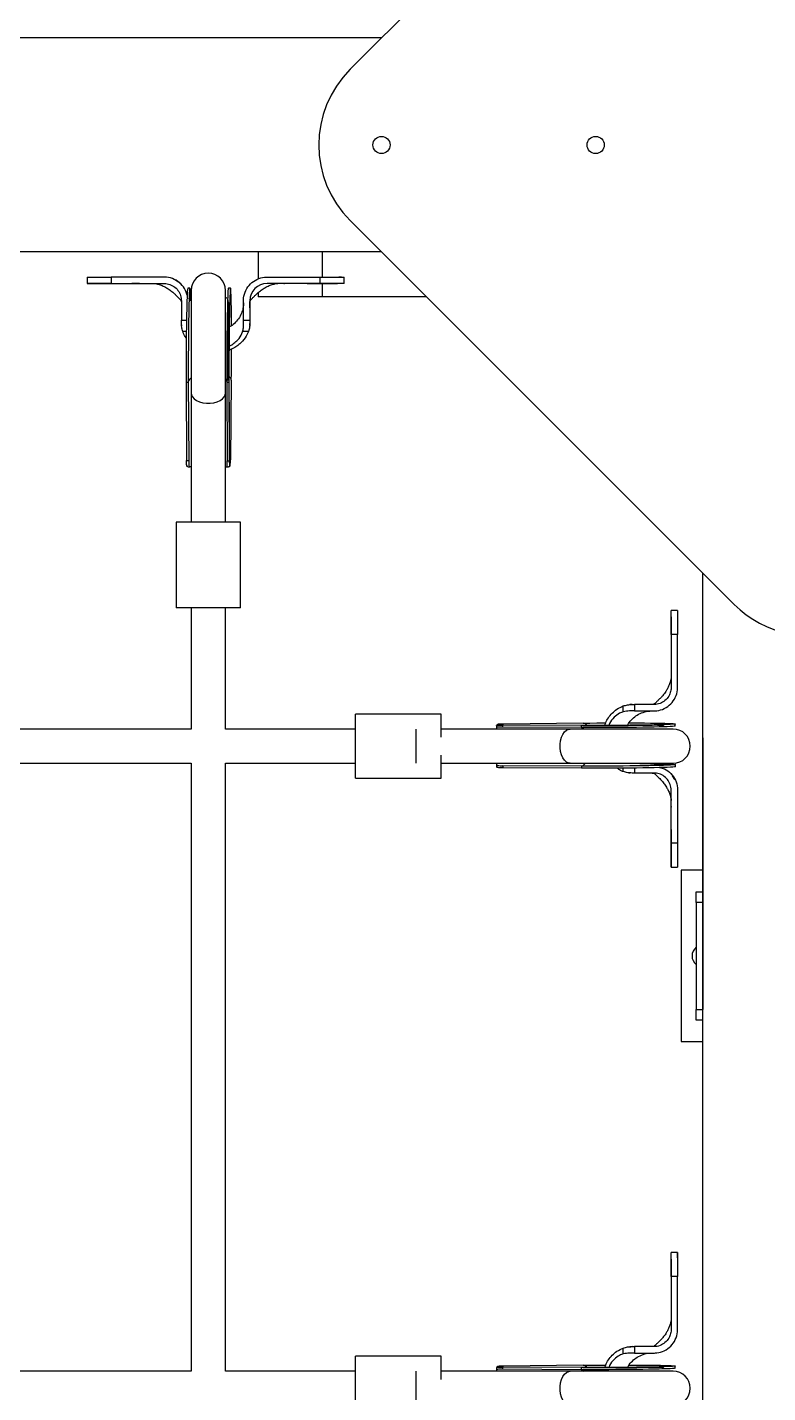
# Model space of a CAD drawing. Header units: millimetres. Extents: x -5107 to 5368, y -4871 to 3692.
# Drawn here: x -298 to 48, y 109 to 747 of the extents above; entities that cross this region are included whole.
import ezdxf

# ---------------------------------------------------------------- set-up
doc = ezdxf.new("R2010")
doc.units = ezdxf.units.MM
doc.layers.add('DIKOM_ОБЪЕКТ', color=7, linetype='Continuous')

msp = doc.modelspace()

# ---------------------------------------------------------------- linework, layer by layer
at = {"layer": 'DIKOM_ОБЪЕКТ'}
for p, q in [((-146.86, 727.06), (32.43, 906.35)), ((-132.22, 741.71), (-1182.22, 741.71)), ((-146.86, 656.35), (32.43, 477.06)), ((-132.22, 641.71), (-1182.22, 641.71)), ((-189.79, 641.71), (-189.79, 629.12)), ((-159.79, 629.95), (-159.79, 641.71)), ((-269.65, 629.95), (-269.65, 626.95)), ((-269.65, 626.95), (-264.37, 626.95)), ((-263.06, 626.95), (-266.16, 626.95)), ((-263.28, 626.95), (-265.53, 626.95)), ((-258.37, 629.95), (-258.37, 626.95)), ((-233.65, 629.95), (-258.37, 629.95)), ((-258.37, 626.95), (-233.65, 626.95)), ((-226.92, 627.65), (-228.67, 628.7)), ((-226.21, 626.99), (-226.54, 627.29)), ((-185.65, 629.95), (-160.93, 629.95)), ((-160.93, 626.95), (-185.65, 626.95)), ((-162.16, 626.95), (-155.53, 626.95)), ((-160.93, 629.95), (-160.93, 626.95)), ((-160.76, 626.95), (-160.36, 626.95)), ((-159.79, 620.71), (-159.79, 626.95)), ((-155.46, 626.95), (-152.72, 626.95)), ((-149.65, 626.95), (-149.65, 629.95)), ((-225.65, 618.95), (-225.65, 617.95)), ((-221.7, 624.85), (-222.7, 624.85)), ((-221.09, 623.77), (-221.09, 575.77)), ((-205.09, 575.77), (-205.09, 623.77)), ((-202.71, 624.77), (-203.71, 624.78)), ((-196.65, 617.95), (-196.65, 618.95)), ((-193.65, 618.95), (-193.65, 617.95)), ((-189.79, 622.77), (-189.79, 620.71)), ((-159.79, 620.71), (-189.79, 620.71)), ((-111.22, 620.71), (-159.79, 620.71)), ((-225.65, 617.95), (-225.65, 609.81)), ((-196.65, 609.81), (-196.65, 617.95)), ((-193.65, 617.95), (-193.65, 609.81)), ((-225.65, 609.81), (-223.27, 609.81)), ((-225.57, 607.7), (-225.55, 607.13)), ((-196.65, 609.81), (-193.65, 609.81)), ((-193.71, 607.32), (-193.7, 608.11)), ((-193.7, 607.6), (-193.68, 608.3)), ((-223.34, 604.6), (-224.98, 604.6)), ((-194.32, 604.6), (-197.03, 604.6)), ((-223.41, 580.91), (-222.41, 580.91)), ((-223.41, 580.91), (-223.23, 544.24)), ((-222.41, 580.91), (-222.23, 544.23)), ((-204.57, 581.58), (-204.42, 580.99)), ((-204.42, 580.84), (-203.42, 580.84)), ((-204.42, 580.84), (-204.23, 544.16)), ((-203.42, 580.84), (-203.41, 580.92)), ((-203.42, 580.84), (-203.23, 544.16)), ((-203.22, 543.13), (-203.41, 580.92)), ((-202.33, 581.81), (-202.77, 544.55)), ((-221.09, 575.77), (-221.09, 515.49)), ((-205.09, 515.49), (-205.09, 575.77)), ((-223.23, 544.24), (-222.23, 544.23)), ((-204.23, 544.16), (-203.23, 544.16)), ((-222.69, 541.35), (-221.64, 541.35)), ((-204.67, 541.28), (-203.61, 541.28)), ((-228.09, 515.49), (-228.09, 475.49)), ((-213.09, 515.49), (-228.09, 515.49)), ((-198.09, 515.49), (-213.09, 515.49)), ((-198.09, 475.49), (-198.09, 515.49)), ((17.78, -808.29), (17.78, 491.71)), ((-213.09, 475.49), (-228.09, 475.49)), ((-221.09, 475.49), (-221.09, 418.83)), ((-198.09, 475.49), (-213.09, 475.49)), ((-205.09, 418.83), (-205.09, 475.49)), ((6.03, 474.28), (3.03, 474.28)), ((3.03, 467.14), (3.03, 474.25)), ((3.03, 462.99), (3.03, 438.29)), ((6.03, 462.99), (3.03, 462.99)), ((6.03, 438.28), (6.03, 462.99)), ((-19.32, 426.89), (-19.32, 429.61)), ((-15.12, 430.26), (-16.32, 430.23)), ((-15.62, 430.24), (-16.32, 430.19)), ((-14.11, 430.28), (-14.11, 427.28)), ((-5.97, 430.28), (-14.11, 430.28)), ((-4.97, 430.28), (-5.97, 430.28)), ((-104.32, 425.83), (-144.32, 425.83)), ((-144.32, 395.83), (-144.32, 425.83)), ((-104.32, 414.98), (-104.32, 425.83)), ((-38, 421.59), (-75.26, 421.16)), ((-14.11, 427.28), (-5.97, 427.28)), ((-5.97, 427.28), (-4.97, 427.28)), ((4.97, 420.22), (4.96, 421.22)), ((-221.09, 418.83), (-505.09, 418.83)), ((-144.32, 418.83), (-205.09, 418.83)), ((-116.04, 402.83), (-116.04, 418.83)), ((-44.04, 418.83), (-104.32, 418.83)), ((-78.53, 420.31), (-78.52, 419.26)), ((-38.89, 420.51), (-76.86, 420.7)), ((-38.97, 420.51), (-75.65, 420.69)), ((-75.65, 420.69), (-75.65, 419.69)), ((-38.97, 419.51), (-75.65, 419.69)), ((3.96, 418.83), (-44.04, 418.83)), ((-38.97, 420.51), (-38.97, 419.51)), ((-38.89, 420.51), (-38.97, 420.51)), ((-38.82, 419.51), (-38.23, 419.35)), ((17.78, 414.71), (17.78, 314.71)), ((-505.09, 402.83), (-221.09, 402.83)), ((-221.09, 402.83), (-221.09, 118.83)), ((-205.09, 118.83), (-205.09, 402.83)), ((-205.09, 402.83), (-144.32, 402.83)), ((-104.32, 395.83), (-104.32, 406.68)), ((-104.32, 402.83), (-44.04, 402.83)), ((-78.46, 402.28), (-78.45, 401.23)), ((-44.04, 402.83), (3.96, 402.83)), ((5.04, 401.22), (5.04, 402.22)), ((-144.32, 395.83), (-104.32, 395.83)), ((-38.9, 401.51), (-75.58, 401.7)), ((-75.58, 401.7), (-75.57, 400.7)), ((-38.89, 400.51), (-75.57, 400.7)), ((-38.9, 401.51), (-38.89, 400.51)), ((-19.32, 398.94), (-19.32, 400.55)), ((-16.74, 398.37), (-16.05, 398.34)), ((-14.11, 400.6), (-14.11, 398.28)), ((-5.97, 398.28), (-14.11, 398.28)), ((-4.97, 398.28), (-5.97, 398.28)), ((3.81, 396.89), (3.07, 397.71)), ((4.77, 395.25), (3.73, 397.01)), ((3.03, 365.56), (3.03, 390.28)), ((6.03, 390.28), (6.03, 365.56)), ((6.03, 365.56), (3.03, 365.56)), ((3.03, 362.77), (3.03, 361.5)), ((3.03, 359.55), (3.03, 354.28)), ((3.03, 354.28), (6.03, 354.28)), ((7.78, 352.84), (7.78, 272.84)), ((17.78, 352.84), (7.78, 352.84)), ((14.78, 342.84), (17.78, 342.84)), ((14.78, 337.84), (14.78, 342.84)), ((14.78, 337.84), (14.78, 287.84)), ((17.78, 337.84), (14.78, 337.84)), ((17.78, 314.71), (17.78, 287.71)), ((17.78, 314.71), (17.78, 314.71)), ((17.8, 314.71), (17.8, 287.71)), ((14.78, 287.84), (17.78, 287.84)), ((14.78, 282.84), (14.78, 287.84)), ((17.78, 266.71), (17.78, 287.71)), ((17.8, 287.71), (17.78, 287.71)), ((17.8, 287.71), (17.78, 287.71)), ((17.8, 266.71), (17.8, 287.71)), ((17.78, 282.84), (14.78, 282.84)), ((7.78, 272.84), (17.78, 272.84)), ((17.8, 266.71), (17.78, 266.71)), ((6.03, 174.28), (3.03, 174.28)), ((3.03, 167.14), (3.03, 174.25)), ((3.03, 162.99), (3.03, 138.29)), ((6.03, 162.99), (3.03, 162.99)), ((6.03, 138.28), (6.03, 162.99)), ((-19.32, 126.89), (-19.32, 129.61)), ((-15.12, 130.26), (-16.32, 130.23)), ((-15.62, 130.24), (-16.32, 130.19)), ((-14.11, 130.28), (-14.11, 127.28)), ((-5.97, 130.28), (-14.11, 130.28)), ((-4.97, 130.28), (-5.97, 130.28)), ((-104.32, 125.83), (-144.32, 125.83)), ((-144.32, 95.83), (-144.32, 125.83)), ((-104.32, 114.98), (-104.32, 125.83)), ((-38, 121.59), (-75.26, 121.16)), ((-14.11, 127.28), (-5.97, 127.28)), ((-5.97, 127.28), (-4.97, 127.28)), ((4.97, 120.22), (4.96, 121.22)), ((-221.09, 118.83), (-505.09, 118.83)), ((-144.32, 118.83), (-205.09, 118.83)), ((-116.04, 102.83), (-116.04, 118.83)), ((-44.04, 118.83), (-104.32, 118.83)), ((-78.53, 120.31), (-78.52, 119.26)), ((-38.89, 120.51), (-76.86, 120.7)), ((-38.97, 120.51), (-75.65, 120.69)), ((-75.65, 120.69), (-75.65, 119.69)), ((-38.97, 119.51), (-75.65, 119.69)), ((3.96, 118.83), (-44.04, 118.83)), ((-38.97, 120.51), (-38.97, 119.51)), ((-38.89, 120.51), (-38.97, 120.51)), ((-38.82, 119.51), (-38.23, 119.35))]:
    msp.add_line(p, q, dxfattribs=at)
at = {"layer": 'DIKOM_ОБЪЕКТ', "flags": 128}
for points in [[(-223.05, 619.75), (-223.06, 619.31), (-223.12, 617.27), (-223.17, 614.96), (-223.23, 612.41), (-223.27, 609.65), (-223.31, 606.7), (-223.35, 603.61), (-223.38, 600.4), (-223.4, 597.12), (-223.42, 593.8), (-223.43, 590.49), (-223.43, 587.21), (-223.42, 584), (-223.41, 580.91)], [(-221.38, 618.91), (-221.4, 619.9), (-221.45, 621.55), (-221.5, 622.88), (-221.56, 623.88), (-221.62, 624.53), (-221.68, 624.83), (-221.75, 624.77), (-221.81, 624.36), (-221.88, 623.59), (-221.94, 622.49), (-222, 621.05), (-222.06, 619.31), (-222.12, 617.27), (-222.18, 614.96), (-222.23, 612.41), (-222.27, 609.64), (-222.31, 606.7), (-222.35, 603.6), (-222.38, 600.4), (-222.4, 597.12), (-222.42, 593.8), (-222.43, 590.48), (-222.43, 587.2), (-222.42, 584), (-222.41, 580.91)], [(-203.71, 624.78), (-203.75, 624.7), (-203.81, 624.29), (-203.88, 623.52), (-203.94, 622.42), (-204.01, 620.98), (-204.07, 619.24), (-204.12, 617.2), (-204.18, 614.89), (-204.23, 612.34), (-204.28, 609.57), (-204.32, 606.63), (-204.35, 603.53), (-204.38, 600.33), (-204.4, 597.05), (-204.42, 593.73), (-204.43, 590.41), (-204.43, 587.13), (-204.43, 583.93), (-204.42, 580.84)], [(-202.24, 607.36), (-202.25, 607.59), (-202.27, 610.48), (-202.29, 613.18), (-202.32, 615.65), (-202.36, 617.88), (-202.41, 619.83), (-202.45, 621.47), (-202.51, 622.8), (-202.56, 623.8), (-202.62, 624.45), (-202.69, 624.75), (-202.75, 624.69), (-202.81, 624.28), (-202.88, 623.52), (-202.94, 622.41), (-203.01, 620.98), (-203.07, 619.23), (-203.12, 617.19), (-203.18, 614.89), (-203.23, 612.33), (-203.28, 609.57), (-203.32, 606.62), (-203.35, 603.53), (-203.38, 600.32), (-203.4, 597.04), (-203.42, 593.73), (-203.43, 590.41), (-203.43, 587.13), (-203.43, 583.93), (-203.42, 580.84)], [(-202.33, 581.81), (-202.3, 584.94), (-202.27, 588.17), (-202.25, 591.47), (-202.23, 594.79), (-202.23, 596.41)], [(-205.09, 582.29), (-204.58, 581.59), (-204.57, 581.58)], [(-221.09, 575.77), (-220.99, 575), (-220.53, 574), (-219.72, 573.08), (-218.6, 572.29), (-217.22, 571.66), (-215.65, 571.22), (-213.96, 571), (-212.23, 571), (-210.54, 571.22), (-208.97, 571.66), (-207.59, 572.29), (-206.47, 573.08), (-205.66, 574), (-205.2, 575), (-205.09, 575.77)], [(-16.51, 421.69), (-15.27, 421.69), (-12.22, 421.68), (-9.33, 421.66), (-6.63, 421.63), (-4.15, 421.6), (-1.93, 421.56), (0.02, 421.52), (1.67, 421.47), (3, 421.41), (3.99, 421.36), (4.64, 421.3), (4.94, 421.24), (4.89, 421.17), (4.47, 421.11), (3.71, 421.04), (2.61, 420.98), (1.17, 420.92), (-0.58, 420.86), (-2.61, 420.8), (-4.92, 420.74), (-7.47, 420.69), (-10.24, 420.65), (-13.18, 420.61), (-16.28, 420.57), (-19.48, 420.54), (-22.76, 420.52), (-26.08, 420.5), (-29.4, 420.49), (-32.68, 420.49), (-35.88, 420.5), (-38.97, 420.51), (-38.97, 420.51)], [(-38, 421.59), (-34.87, 421.63), (-31.63, 421.65), (-28.34, 421.68), (-27.5, 421.68)], [(-44.04, 402.83), (-44.81, 402.94), (-45.81, 403.4), (-46.73, 404.21), (-47.52, 405.33), (-48.15, 406.71), (-48.58, 408.28), (-48.81, 409.97), (-48.81, 411.7), (-48.58, 413.38), (-48.15, 414.95), (-47.52, 416.33), (-46.73, 417.45), (-45.81, 418.26), (-44.81, 418.72), (-44.04, 418.83)], [(4.97, 420.22), (4.89, 420.17), (4.48, 420.11), (3.71, 420.04), (2.61, 419.98), (1.18, 419.92), (-0.57, 419.86), (-2.61, 419.8), (-4.92, 419.74), (-7.47, 419.69), (-10.23, 419.65), (-13.18, 419.61), (-16.27, 419.57), (-19.48, 419.54), (-22.76, 419.52), (-26.08, 419.5), (-29.4, 419.49), (-32.68, 419.49), (-35.88, 419.5), (-38.97, 419.51)], [(-38.23, 419.35), (-38.21, 419.35), (-37.52, 418.83)], [(-11.66, 402.68), (-9.26, 402.66), (-6.56, 402.63), (-4.08, 402.6), (-1.86, 402.56), (0.09, 402.52), (1.74, 402.47), (3.07, 402.42), (4.07, 402.36), (4.72, 402.3), (5.02, 402.24), (4.96, 402.18), (4.55, 402.11), (3.78, 402.05), (2.68, 401.98), (1.25, 401.92), (-0.5, 401.86), (-2.54, 401.8), (-4.85, 401.75), (-7.4, 401.7), (-10.16, 401.65), (-13.11, 401.61), (-16.2, 401.57), (-19.41, 401.55), (-22.69, 401.52), (-26.01, 401.51), (-29.33, 401.5), (-32.61, 401.49), (-35.81, 401.5), (-38.9, 401.51)], [(5.04, 401.22), (4.96, 401.18), (4.55, 401.11), (3.79, 401.05), (2.68, 400.98), (1.25, 400.92), (-0.5, 400.86), (-2.54, 400.8), (-4.85, 400.75), (-7.4, 400.7), (-10.16, 400.65), (-13.11, 400.61), (-16.2, 400.57), (-19.41, 400.55), (-22.69, 400.52), (-26.01, 400.51), (-29.32, 400.5), (-32.6, 400.49), (-35.81, 400.5), (-38.89, 400.51)], [(-16.51, 121.69), (-15.27, 121.69), (-12.22, 121.68), (-9.33, 121.66), (-6.63, 121.63), (-4.15, 121.6), (-1.93, 121.56), (0.02, 121.52), (1.67, 121.47), (3, 121.41), (3.99, 121.36), (4.64, 121.3), (4.94, 121.24), (4.89, 121.17), (4.47, 121.11), (3.71, 121.04), (2.61, 120.98), (1.17, 120.92), (-0.58, 120.86), (-2.61, 120.8), (-4.92, 120.74), (-7.47, 120.69), (-10.24, 120.65), (-13.18, 120.61), (-16.28, 120.57), (-19.48, 120.54), (-22.76, 120.52), (-26.08, 120.5), (-29.4, 120.49), (-32.68, 120.49), (-35.88, 120.5), (-38.97, 120.51), (-38.97, 120.51)], [(-38, 121.59), (-34.87, 121.63), (-31.63, 121.65), (-28.34, 121.68), (-27.5, 121.68)], [(-44.04, 102.83), (-44.81, 102.94), (-45.81, 103.4), (-46.73, 104.21), (-47.52, 105.33), (-48.15, 106.71), (-48.58, 108.28), (-48.81, 109.97), (-48.81, 111.7), (-48.58, 113.38), (-48.15, 114.95), (-47.52, 116.33), (-46.73, 117.45), (-45.81, 118.26), (-44.81, 118.72), (-44.04, 118.83)], [(4.97, 120.22), (4.89, 120.17), (4.48, 120.11), (3.71, 120.04), (2.61, 119.98), (1.18, 119.92), (-0.57, 119.86), (-2.61, 119.8), (-4.92, 119.74), (-7.47, 119.69), (-10.23, 119.65), (-13.18, 119.61), (-16.27, 119.57), (-19.48, 119.54), (-22.76, 119.52), (-26.08, 119.5), (-29.4, 119.49), (-32.68, 119.49), (-35.88, 119.5), (-38.97, 119.51)], [(-38.23, 119.35), (-38.21, 119.35), (-37.52, 118.83)]]:
    msp.add_lwpolyline(points, dxfattribs=at)
at = {"layer": 'DIKOM_ОБЪЕКТ'}
for centre in [(-132.22, 691.71), (-32.22, 691.71)]:
    msp.add_circle(centre, 4, dxfattribs=at)
for centre, radius, start, end in [((-111.5, 691.71), 50, 135, 225), ((-213.09, 623.77), 8, 0, 180), ((-185.65, 618.95), 8, 90.00105, 179.9998), ((-205.07, 621.72), 17.91, 169.93966, 180.29961), ((-219.83, 580.44), 2.63, 118.8168, 169.59376), ((-204.98, 581.4), 2.68, 8.78721, 56.08545), ((67.78, 512.42), 50, 225, 0), ((-38.42, 418.92), 2.71, 32.89831, 81.06224), ((3.96, 410.83), 8, 270, 90), ((-39.37, 404.1), 2.63, 280.41932, 331.21044), ((17.78, 312.84), 5, 126.8699, 180), ((17.78, 312.84), 5, 180, 233.1301), ((-38.42, 118.92), 2.71, 32.89469, 81.06587), ((3.96, 110.83), 8, 270, 90)]:
    msp.add_arc(centre, radius, start, end, dxfattribs=at)
for points, knots in [([(-269.63, 629.95), (-269.59, 629.95), (-269.5, 629.95), (-268.66, 629.95), (-267.31, 629.95), (-265.44, 629.95), (-263.26, 629.95), (-260.88, 629.95), (-259.21, 629.95), (-258.37, 629.95)], [0, 0, 0, 0, 0.144051, 0.292532, 0.445318, 0.593808, 0.746585, 0.872008, 1, 1, 1, 1]), ([(-258.37, 626.95), (-258.45, 626.95), (-258.86, 626.95), (-260.58, 626.95), (-262.99, 626.95), (-265.53, 626.95), (-267.37, 626.95), (-268.7, 626.95), (-269.51, 626.95), (-269.59, 626.95), (-269.63, 626.95)], [0, 0, 0, 0, 0.012382, 0.061891, 0.26113, 0.409636, 0.562456, 0.710965, 0.863783, 1, 1, 1, 1]), ([(-264.37, 626.95), (-263.99, 626.95), (-263.2, 626.95), (-261.99, 626.95), (-261.37, 626.95)], [0, 0, 0, 0, 0.492055, 1, 1, 1, 1]), ([(-264.01, 626.95), (-262.9, 626.95), (-260.56, 626.95), (-258.07, 626.95), (-256.77, 626.95)], [0, 0, 0, 0, 0.478165, 1, 1, 1, 1]), ([(-258.76, 626.95), (-257.82, 626.95), (-255.86, 626.95), (-253.35, 626.95), (-252.04, 626.95)], [0, 0, 0, 0, 0.4774681, 1, 1, 1, 1]), ([(-245.2, 626.95), (-245.18, 626.95), (-245.11, 626.95), (-245.5, 626.95), (-246.33, 626.95), (-247.51, 626.95), (-248.43, 626.95), (-248.85, 626.95)], [0, 0, 0, 0, 0.064242, 0.306774, 0.549323, 0.791852, 1, 1, 1, 1]), ([(-238.84, 626.94), (-238.76, 626.94), (-238.6, 626.94), (-238.43, 626.94), (-238.35, 626.94)], [0, 0, 0, 0, 0.498036, 1, 1, 1, 1]), ([(-238.52, 626.95), (-238.15, 626.93), (-237.45, 626.89), (-235.63, 626.41), (-233.89, 625.7), (-232.46, 624.93), (-231.37, 624.22), (-230.45, 623.57), (-229.57, 622.85), (-228.61, 622), (-227.71, 620.96), (-226.84, 620.18), (-226.24, 619.49), (-225.84, 618.98), (-225.74, 618.73), (-225.72, 618.67), (-225.71, 618.64), (-225.7, 618.61), (-225.69, 618.57), (-225.66, 618.48), (-225.66, 618.42), (-225.65, 618.37), (-225.65, 618.07), (-225.65, 617.96), (-225.65, 617.92)], [0, 0, 0, 0, 0.150021, 0.285118, 0.400988, 0.491064, 0.549657, 0.595439, 0.653445, 0.721437, 0.788232, 0.844909, 0.895828, 0.920026, 0.924452, 0.926115, 0.927574, 0.929021, 0.930601, 0.934411, 0.957287, 0.976122, 0.990797, 1, 1, 1, 1]), ([(-222.69, 619.75), (-222.7, 619.91), (-222.78, 621.3), (-223.59, 623.88), (-225.79, 626.95), (-228.89, 629.1), (-231.68, 629.89), (-233.28, 629.94), (-233.65, 629.95)], [0, 0, 0, 0, 0.029087, 0.255524, 0.481951, 0.707372, 0.932903, 1, 1, 1, 1]), ([(-233.65, 626.95), (-233.42, 626.95), (-232.3, 626.92), (-230.31, 626.39), (-228.04, 624.87), (-226.4, 622.68), (-225.72, 620.58), (-225.66, 619.32), (-225.65, 618.95)], [0, 0, 0, 0, 0.0541175, 0.2683316, 0.4825345, 0.6972855, 0.9119819, 1, 1, 1, 1]), ([(-226.42, 627.25), (-226.48, 627.3), (-226.6, 627.4), (-226.71, 627.49), (-226.77, 627.54)], [0, 0, 0, 0, 0.500189, 1, 1, 1, 1]), ([(-196.65, 618.95), (-196.65, 619.04), (-196.64, 619.46), (-196.53, 621.12), (-195.73, 623.86), (-193.53, 626.92), (-190.45, 629.08), (-187.65, 629.89), (-186.03, 629.94), (-185.65, 629.95)], [0, 0, 0, 0, 0.014809, 0.074108, 0.288782, 0.503468, 0.718036, 0.933097, 1, 1, 1, 1]), ([(-193.65, 615.64), (-193.65, 615.6), (-193.65, 615.53), (-193.65, 615.71), (-193.65, 616.37), (-193.65, 617.1), (-193.65, 617.64), (-193.65, 618.15), (-193.65, 618.41), (-193.63, 618.49), (-193.63, 618.53), (-193.6, 618.6), (-193.59, 618.63), (-193.58, 618.66), (-193.57, 618.69), (-193.54, 618.75), (-193.45, 618.99), (-193.04, 619.5), (-192.41, 620.23), (-191.49, 621.07), (-190.55, 622.1), (-189.61, 622.95), (-188.78, 623.61), (-187.91, 624.23), (-186.83, 624.93), (-185.39, 625.7), (-183.62, 626.41), (-181.77, 626.89), (-181.06, 626.93), (-180.68, 626.95)], [0, 0, 0, 0, 0.038805, 0.073969, 0.124841, 0.172223, 0.205996, 0.227861, 0.241701, 0.25434, 0.268539, 0.27144, 0.272633, 0.273738, 0.274874, 0.276188, 0.279639, 0.298267, 0.33781, 0.388347, 0.446677, 0.494113, 0.533659, 0.567927, 0.614052, 0.684938, 0.776099, 0.882285, 1, 1, 1, 1]), ([(-177.81, 626.94), (-177.76, 626.94), (-177.66, 626.94), (-177.56, 626.94), (-177.51, 626.94)], [0, 0, 0, 0, 0.499199, 1, 1, 1, 1]), ([(-170.42, 626.95), (-170.47, 626.95), (-171.02, 626.95), (-172.01, 626.95), (-173.19, 626.95), (-173.91, 626.95), (-174.22, 626.95), (-174.14, 626.95), (-174.14, 626.95)], [0, 0, 0, 0, 0.022189, 0.263629, 0.505075, 0.746545, 0.988001, 1, 1, 1, 1]), ([(-166.97, 626.95), (-165.66, 626.95), (-163.16, 626.95), (-161.21, 626.95), (-160.28, 626.95)], [0, 0, 0, 0, 0.522459, 1, 1, 1, 1]), ([(-160.93, 629.95), (-160.85, 629.95), (-160.47, 629.95), (-158.89, 629.95), (-156.58, 629.95), (-154.06, 629.95), (-152.16, 629.95), (-150.73, 629.95), (-149.91, 629.95), (-149.56, 629.95), (-149.66, 629.95), (-149.66, 629.95)], [0, 0, 0, 0, 0.011402, 0.056976, 0.240213, 0.388697, 0.541493, 0.68998, 0.842775, 0.991264, 1, 1, 1, 1]), ([(-149.67, 626.95), (-149.66, 626.95), (-149.57, 626.95), (-149.93, 626.95), (-150.78, 626.95), (-152.22, 626.95), (-154.15, 626.95), (-156.93, 626.95), (-159.42, 626.95), (-160.93, 626.95)], [0, 0, 0, 0, 0.012296, 0.165143, 0.313683, 0.466528, 0.615072, 0.767915, 1, 1, 1, 1]), ([(-150.82, 629.95), (-151.16, 629.95), (-151.53, 629.95), (-152.14, 629.95), (-152.17, 629.95)], [0, 0, 0, 0, 0.953997, 1, 1, 1, 1]), ([(-204.39, 620.44), (-204.43, 620.47), (-204.51, 620.53), (-204.92, 620), (-205.09, 619.78)], [0, 0, 0, 0, 0.5745724, 1, 1, 1, 1]), ([(-203.59, 581.66), (-203.59, 582.72), (-203.6, 584.81), (-203.61, 588.06), (-203.61, 591.26), (-203.61, 594.39), (-203.6, 597.4), (-203.59, 601.13), (-203.58, 605.35), (-203.56, 609.67), (-203.56, 613.1), (-203.58, 615.68), (-203.63, 617.5), (-203.72, 618.63), (-203.8, 619.24), (-203.93, 619.29), (-203.97, 619.31)], [0, 0, 0, 0, 0.069556, 0.136975, 0.202236, 0.265316, 0.3262, 0.384871, 0.495389, 0.596974, 0.689601, 0.773294, 0.848129, 0.91423, 0.971786, 1, 1, 1, 1]), ([(-196.65, 618), (-196.66, 617.57), (-196.68, 616.72), (-196.87, 615.47), (-197.16, 614.26), (-197.75, 612.57), (-198.87, 610.47), (-200.81, 608.32), (-202.44, 606.98), (-203.44, 606.56), (-203.58, 606.5)], [0, 0, 0, 0, 0.090611, 0.180694, 0.268649, 0.354306, 0.562579, 0.767871, 0.969509, 1, 1, 1, 1]), ([(-225.65, 608.73), (-225.65, 608.83), (-225.65, 609.19), (-225.65, 609.55), (-225.65, 609.81)], [0, 0, 0, 0, 0.256329, 1, 1, 1, 1]), ([(-224.98, 604.6), (-225.18, 605.26), (-225.57, 606.6), (-225.62, 608.02), (-225.65, 608.73)], [0, 0, 0, 0, 0.491595, 1, 1, 1, 1]), ([(-197.03, 604.6), (-197.01, 604.68), (-196.89, 605.09), (-196.74, 605.83), (-196.66, 606.67), (-196.64, 607.86), (-196.65, 608.85), (-196.65, 609.67), (-196.65, 609.81)], [0, 0, 0, 0, 0.048362, 0.242044, 0.435711, 0.532426, 0.919385, 1, 1, 1, 1]), ([(-193.65, 608.73), (-193.67, 608.04), (-193.72, 606.63), (-194.12, 605.28), (-194.32, 604.6)], [0, 0, 0, 0, 0.492181, 1, 1, 1, 1]), ([(-193.65, 609.81), (-193.65, 609.72), (-193.65, 609.36), (-193.65, 609), (-193.65, 608.73)], [0, 0, 0, 0, 0.256317, 1, 1, 1, 1]), ([(-223.36, 601.51), (-223.39, 601.54), (-224, 602.26), (-224.51, 603.34), (-224.9, 604.39), (-224.98, 604.6)], [0, 0, 0, 0, 0.039745, 0.803355, 1, 1, 1, 1]), ([(-194.32, 604.6), (-194.49, 604.17), (-195.15, 602.48), (-196.68, 600.34), (-198.8, 598.38), (-200.8, 597.07), (-202.42, 596.22), (-203.43, 595.93), (-203.6, 595.88)], [0, 0, 0, 0, 0.1072, 0.415506, 0.589146, 0.76287, 0.958565, 1, 1, 1, 1]), ([(-203.6, 597.64), (-203.46, 597.69), (-202.57, 598.02), (-201.06, 599.01), (-198.94, 600.84), (-197.63, 602.85), (-197.15, 604.27), (-197.03, 604.6)], [0, 0, 0, 0, 0.044156, 0.287575, 0.540033, 0.892534, 1, 1, 1, 1]), ([(-222.69, 541.41), (-222.8, 541.41), (-223.05, 541.4), (-223.17, 541.97), (-223.22, 542.93), (-223.22, 543.82), (-223.23, 544.24)], [0, 0, 0, 0, 0.189178, 0.465132, 0.746968, 1, 1, 1, 1]), ([(-222.23, 544.23), (-222.22, 543.75), (-222.22, 542.78), (-222.16, 541.79), (-221.91, 541.33), (-221.54, 541.31), (-221.19, 541.5), (-221.1, 541.55)], [0, 0, 0, 0, 0.236435, 0.472958, 0.706283, 0.928097, 1, 1, 1, 1]), ([(-205.09, 541.46), (-205, 541.41), (-204.65, 541.21), (-204.38, 541.3), (-204.22, 541.84), (-204.22, 542.81), (-204.23, 543.71), (-204.23, 544.16)], [0, 0, 0, 0, 0.0861266, 0.3244015, 0.5477032, 0.7760384, 1, 1, 1, 1]), ([(-203.23, 544.16), (-203.23, 543.67), (-203.22, 542.7), (-203.24, 541.74), (-203.33, 541.27), (-203.55, 541.32), (-203.61, 541.34)], [0, 0, 0, 0, 0.294999, 0.590062, 0.881903, 1, 1, 1, 1]), ([(-203.4, 541.5), (-203.28, 541.5), (-203, 541.5), (-202.85, 542.08), (-202.78, 543.09), (-202.77, 544.06), (-202.77, 544.55)], [0, 0, 0, 0, 0.189919, 0.454971, 0.723236, 1, 1, 1, 1]), ([(3.03, 462.99), (3.03, 463.08), (3.03, 463.49), (3.03, 465.21), (3.03, 467.62), (3.03, 470.16), (3.03, 471.99), (3.03, 473.33), (3.03, 474.14), (3.03, 474.22), (3.03, 474.25)], [0, 0, 0, 0, 0.012375, 0.0618903, 0.2611237, 0.4096342, 0.5624527, 0.7109645, 0.8637822, 1, 1, 1, 1]), ([(6.03, 474.26), (6.03, 474.22), (6.03, 474.13), (6.03, 473.28), (6.03, 471.94), (6.03, 470.07), (6.03, 467.89), (6.03, 465.5), (6.03, 463.84), (6.03, 462.99)], [0, 0, 0, 0, 0.144052, 0.292534, 0.445323, 0.593805, 0.746594, 0.872017, 1, 1, 1, 1]), ([(3.03, 471.17), (3.03, 470.26), (3.03, 467.12), (3.03, 463.99), (3.03, 461.76)], [0, 0, 0, 0, 0.29165, 1, 1, 1, 1]), ([(3.03, 463.65), (3.03, 462.71), (3.03, 460.76), (3.03, 458.26), (3.03, 456.95)], [0, 0, 0, 0, 0.4775545, 1, 1, 1, 1]), ([(3.03, 443.25), (3.01, 442.93), (2.98, 442.33), (2.64, 440.8), (2.09, 439.25), (1.37, 437.74), (0.64, 436.5), (-0.13, 435.39), (-0.86, 434.44), (-1.81, 433.38), (-2.95, 432.33), (-3.82, 431.41), (-4.54, 430.76), (-4.99, 430.45), (-5.19, 430.37), (-5.24, 430.35), (-5.27, 430.34), (-5.29, 430.33), (-5.32, 430.32), (-5.4, 430.3), (-5.41, 430.3), (-5.52, 430.28), (-5.55, 430.28), (-5.87, 430.27), (-6.28, 430.27), (-6.63, 430.28)], [0, 0, 0, 0, 0.124109, 0.2381, 0.339915, 0.425649, 0.508331, 0.557899, 0.611274, 0.676138, 0.757219, 0.823996, 0.864584, 0.883787, 0.887178, 0.888509, 0.889672, 0.890777, 0.891899, 0.894482, 0.911792, 0.925076, 0.932809, 0.941954, 1, 1, 1, 1]), ([(3.01, 443.71), (3.01, 443.64), (3.01, 443.51), (3.01, 443.37), (3.01, 443.31)], [0, 0, 0, 0, 0.498423, 1, 1, 1, 1]), ([(3.03, 438.29), (3.03, 438.2), (3.02, 437.74), (2.9, 436.53), (2.27, 434.59), (0.77, 432.49), (-1.47, 430.92), (-3.51, 430.32), (-4.69, 430.29), (-4.97, 430.28)], [0, 0, 0, 0, 0.022082, 0.110619, 0.289024, 0.502891, 0.71773, 0.931842, 1, 1, 1, 1]), ([(-4.97, 427.28), (-4.89, 427.28), (-4.46, 427.28), (-2.81, 427.4), (-0.06, 428.2), (3, 430.39), (5.15, 433.47), (5.96, 436.27), (6.01, 437.89), (6.03, 438.28)], [0, 0, 0, 0, 0.014799, 0.074105, 0.288776, 0.503469, 0.718044, 0.933087, 1, 1, 1, 1]), ([(-28.03, 420.33), (-27.87, 420.79), (-27.43, 422.1), (-26.27, 424.13), (-24.53, 426.32), (-22.23, 428.32), (-20.34, 429.16), (-19.32, 429.61)], [0, 0, 0, 0, 0.1104735, 0.3124738, 0.5287839, 0.7448923, 1, 1, 1, 1]), ([(-19.32, 429.61), (-18.66, 429.8), (-17.32, 430.2), (-15.91, 430.25), (-15.19, 430.28)], [0, 0, 0, 0, 0.491575, 1, 1, 1, 1]), ([(-15.19, 430.28), (-15.1, 430.28), (-14.74, 430.28), (-14.38, 430.28), (-14.11, 430.28)], [0, 0, 0, 0, 0.256261, 1, 1, 1, 1]), ([(-75.26, 421.16), (-75.76, 421.15), (-76.76, 421.14), (-77.8, 421.07), (-78.34, 420.9), (-78.32, 420.63), (-78.31, 420.53)], [0, 0, 0, 0, 0.2822234, 0.5644964, 0.8437146, 1, 1, 1, 1]), ([(-19.32, 426.89), (-19.9, 426.68), (-21.49, 426.11), (-23.77, 424.31), (-25.54, 422.22), (-26.04, 420.71), (-26.17, 420.33)], [0, 0, 0, 0, 0.189085, 0.516315, 0.879226, 1, 1, 1, 1]), ([(-14.11, 427.28), (-14.2, 427.28), (-14.62, 427.28), (-15.38, 427.27), (-17.05, 427.31), (-18.35, 427.07), (-19.32, 426.89)], [0, 0, 0, 0, 0.048501, 0.242296, 0.436099, 1, 1, 1, 1]), ([(-17.4, 420.39), (-17.35, 420.51), (-16.93, 421.5), (-15.61, 423.11), (-13.45, 425.05), (-10.79, 426.48), (-8.29, 427.14), (-6.64, 427.27), (-6.03, 427.28), (-5.96, 427.28)], [0, 0, 0, 0, 0.027387, 0.230278, 0.43688, 0.646457, 0.868905, 0.985344, 1, 1, 1, 1]), ([(-75.65, 419.69), (-76.13, 419.7), (-77.1, 419.7), (-78.09, 419.69), (-78.55, 419.49), (-78.57, 419.19), (-78.39, 418.89), (-78.36, 418.83)], [0, 0, 0, 0, 0.241039, 0.482114, 0.719948, 0.946029, 1, 1, 1, 1]), ([(-78.47, 420.31), (-78.47, 420.4), (-78.48, 420.62), (-77.92, 420.69), (-76.96, 420.7), (-76.07, 420.7), (-75.65, 420.69)], [0, 0, 0, 0, 0.189171, 0.465088, 0.746926, 1, 1, 1, 1]), ([(-0.28, 420.11), (-0.33, 420.16), (-0.48, 420.31), (-1.21, 420.45), (-2.59, 420.54), (-4.36, 420.57), (-6.19, 420.55), (-8.05, 420.52), (-9.95, 420.48), (-12.36, 420.45), (-15.34, 420.41), (-18.92, 420.37), (-22.7, 420.35), (-26.54, 420.33), (-30.29, 420.32), (-34.25, 420.32), (-36.83, 420.33), (-38.15, 420.34)], [0, 0, 0, 0, 0.037946, 0.115614, 0.188282, 0.255416, 0.316584, 0.355562, 0.402641, 0.459288, 0.525495, 0.601257, 0.686581, 0.75687, 0.832541, 0.913588, 1, 1, 1, 1]), ([(-78.26, 402.8), (-78.32, 402.69), (-78.53, 402.29), (-78.44, 401.96), (-77.9, 401.75), (-76.93, 401.7), (-76.03, 401.7), (-75.58, 401.7)], [0, 0, 0, 0, 0.099886, 0.334584, 0.554528, 0.779423, 1, 1, 1, 1]), ([(-75.57, 400.7), (-76.06, 400.7), (-77.03, 400.7), (-77.99, 400.77), (-78.46, 400.91), (-78.41, 401.16), (-78.4, 401.23)], [0, 0, 0, 0, 0.295007, 0.590094, 0.881911, 1, 1, 1, 1]), ([(-19.32, 398.94), (-19.76, 399.1), (-20.78, 399.47), (-21.64, 400.15), (-22.13, 400.53)], [0, 0, 0, 0, 0.433517, 1, 1, 1, 1]), ([(-15.19, 398.28), (-15.89, 398.3), (-17.3, 398.35), (-18.64, 398.74), (-19.32, 398.94)], [0, 0, 0, 0, 0.492157, 1, 1, 1, 1]), ([(-14.11, 398.28), (-14.2, 398.28), (-14.56, 398.28), (-14.92, 398.28), (-15.19, 398.28)], [0, 0, 0, 0, 0.256578, 1, 1, 1, 1]), ([(-5.79, 398.28), (-5.7, 398.28), (-5.52, 398.27), (-5.48, 398.26), (-5.43, 398.26), (-5.35, 398.24), (-5.31, 398.23), (-5.29, 398.22), (-5.25, 398.2), (-5.19, 398.18), (-4.95, 398.08), (-4.25, 397.55), (-3.34, 396.64), (-2.08, 395.45), (-1.07, 394.36), (-0.36, 393.48), (0.3, 392.56), (1, 391.46), (1.77, 390.03), (2.48, 388.29), (2.96, 386.47), (3.01, 385.77), (3.03, 385.41)], [0, 0, 0, 0, 0.018193, 0.034399, 0.052858, 0.056721, 0.058314, 0.059792, 0.061261, 0.062955, 0.067435, 0.091976, 0.17107, 0.268638, 0.337575, 0.396375, 0.442786, 0.502188, 0.593503, 0.710964, 0.847913, 1, 1, 1, 1]), ([(3.03, 390.28), (3.02, 390.5), (2.99, 391.62), (2.46, 393.61), (0.95, 395.88), (-1.24, 397.52), (-3.34, 398.21), (-4.61, 398.26), (-4.97, 398.28)], [0, 0, 0, 0, 0.054127, 0.268334, 0.482542, 0.6973, 0.912, 1, 1, 1, 1]), ([(-2.37, 400.81), (-1.61, 400.63), (0.37, 400.17), (3.02, 398.1), (5.18, 395.04), (5.97, 392.24), (6.02, 390.64), (6.03, 390.28)], [0, 0, 0, 0, 0.16019, 0.41561, 0.669918, 0.92431, 1, 1, 1, 1]), ([(3.61, 397.16), (3.57, 397.21), (3.48, 397.32), (3.37, 397.44), (3.32, 397.5)], [0, 0, 0, 0, 0.499802, 1, 1, 1, 1]), ([(3.01, 382.61), (3.01, 382.57), (3.01, 382.47), (3.01, 382.37), (3.01, 382.32)], [0, 0, 0, 0, 0.4996019, 1, 1, 1, 1]), ([(3.03, 371.88), (3.03, 370.57), (3.03, 368.06), (3.03, 366.1), (3.03, 365.17)], [0, 0, 0, 0, 0.52253, 1, 1, 1, 1]), ([(3.03, 367.15), (3.03, 365.85), (3.03, 363.36), (3.03, 361.03), (3.03, 359.91)], [0, 0, 0, 0, 0.52184, 1, 1, 1, 1]), ([(3.03, 354.3), (3.03, 354.29), (3.03, 354.2), (3.03, 354.55), (3.03, 355.41), (3.03, 356.84), (3.03, 358.78), (3.03, 361.55), (3.03, 364.05), (3.03, 365.56)], [0, 0, 0, 0, 0.0122964, 0.1651444, 0.3136832, 0.4665294, 0.6150707, 0.7679169, 1, 1, 1, 1]), ([(6.03, 365.56), (6.03, 365.48), (6.03, 365.1), (6.03, 363.52), (6.03, 361.21), (6.03, 358.69), (6.03, 356.79), (6.03, 355.36), (6.03, 354.54), (6.03, 354.19), (6.03, 354.29), (6.03, 354.29)], [0, 0, 0, 0, 0.011392, 0.056973, 0.240206, 0.388695, 0.54149, 0.689979, 0.842775, 0.991264, 1, 1, 1, 1]), ([(3.03, 362.55), (3.03, 361.93), (3.03, 360.72), (3.03, 359.94), (3.03, 359.55)], [0, 0, 0, 0, 0.507943, 1, 1, 1, 1]), ([(3.03, 162.99), (3.03, 163.08), (3.03, 163.49), (3.03, 165.21), (3.03, 167.62), (3.03, 170.16), (3.03, 171.99), (3.03, 173.33), (3.03, 174.14), (3.03, 174.22), (3.03, 174.25)], [0, 0, 0, 0, 0.012377, 0.06189, 0.261122, 0.409634, 0.562453, 0.710962, 0.863783, 1, 1, 1, 1]), ([(6.03, 171.76), (6.03, 172.23), (6.03, 173.22), (6.03, 174.05), (6.03, 174.37), (6.03, 174.11), (6.03, 173.29), (6.03, 171.94), (6.03, 170.07), (6.03, 167.89), (6.03, 165.5), (6.03, 163.84), (6.03, 162.99)], [0, 0, 0, 0, 0.097883, 0.203099, 0.305347, 0.410564, 0.512813, 0.618029, 0.720279, 0.825495, 0.911866, 1, 1, 1, 1]), ([(3.03, 171.17), (3.03, 170.26), (3.03, 167.12), (3.03, 163.99), (3.03, 161.76)], [0, 0, 0, 0, 0.291645, 1, 1, 1, 1]), ([(3.03, 163.65), (3.03, 162.71), (3.03, 160.76), (3.03, 158.26), (3.03, 156.95)], [0, 0, 0, 0, 0.4775545, 1, 1, 1, 1]), ([(3.03, 143.25), (3.01, 142.93), (2.98, 142.33), (2.64, 140.8), (2.09, 139.25), (1.37, 137.74), (0.64, 136.5), (-0.13, 135.39), (-0.86, 134.44), (-1.81, 133.38), (-2.95, 132.33), (-3.82, 131.41), (-4.54, 130.76), (-4.99, 130.45), (-5.19, 130.37), (-5.24, 130.35), (-5.27, 130.34), (-5.29, 130.33), (-5.32, 130.32), (-5.4, 130.3), (-5.41, 130.3), (-5.52, 130.28), (-5.55, 130.28), (-5.87, 130.27), (-6.28, 130.27), (-6.63, 130.28)], [0, 0, 0, 0, 0.124109, 0.238102, 0.339915, 0.425651, 0.50833, 0.557898, 0.611275, 0.676138, 0.757218, 0.823996, 0.864583, 0.883786, 0.887177, 0.888508, 0.889673, 0.890776, 0.891898, 0.89448, 0.911792, 0.925076, 0.932809, 0.941954, 1, 1, 1, 1]), ([(3.01, 143.71), (3.01, 143.64), (3.01, 143.51), (3.01, 143.37), (3.01, 143.31)], [0, 0, 0, 0, 0.498379, 1, 1, 1, 1]), ([(3.03, 138.29), (3.03, 138.2), (3.02, 137.74), (2.9, 136.53), (2.27, 134.59), (0.77, 132.49), (-1.47, 130.92), (-3.51, 130.32), (-4.69, 130.29), (-4.97, 130.28)], [0, 0, 0, 0, 0.022087, 0.110618, 0.289023, 0.502892, 0.717733, 0.931843, 1, 1, 1, 1]), ([(-4.97, 127.28), (-4.89, 127.28), (-4.46, 127.28), (-2.81, 127.4), (-0.06, 128.2), (3, 130.39), (5.15, 133.47), (5.96, 136.27), (6.01, 137.89), (6.03, 138.28)], [0, 0, 0, 0, 0.014799, 0.074105, 0.288776, 0.503469, 0.718047, 0.93309, 1, 1, 1, 1]), ([(-28.03, 120.33), (-27.87, 120.79), (-27.43, 122.1), (-26.27, 124.13), (-24.53, 126.32), (-22.23, 128.32), (-20.34, 129.16), (-19.32, 129.61)], [0, 0, 0, 0, 0.11047, 0.312471, 0.528785, 0.744891, 1, 1, 1, 1]), ([(-19.32, 129.61), (-18.66, 129.8), (-17.32, 130.2), (-15.91, 130.25), (-15.19, 130.28)], [0, 0, 0, 0, 0.491574, 1, 1, 1, 1]), ([(-15.19, 130.28), (-15.1, 130.28), (-14.74, 130.28), (-14.38, 130.28), (-14.11, 130.28)], [0, 0, 0, 0, 0.256261, 1, 1, 1, 1]), ([(-19.32, 126.89), (-19.9, 126.68), (-21.49, 126.11), (-23.77, 124.31), (-25.54, 122.22), (-26.04, 120.71), (-26.17, 120.33)], [0, 0, 0, 0, 0.1890813, 0.5163142, 0.8792203, 1, 1, 1, 1]), ([(-14.11, 127.28), (-14.2, 127.28), (-14.62, 127.28), (-15.38, 127.27), (-17.05, 127.31), (-18.35, 127.07), (-19.32, 126.89)], [0, 0, 0, 0, 0.048501, 0.242297, 0.436099, 1, 1, 1, 1]), ([(-17.4, 120.39), (-17.35, 120.51), (-16.93, 121.5), (-15.61, 123.11), (-13.45, 125.05), (-10.79, 126.48), (-8.29, 127.14), (-6.64, 127.27), (-6.03, 127.28), (-5.96, 127.28)], [0, 0, 0, 0, 0.027383, 0.230275, 0.436881, 0.646456, 0.868904, 0.985344, 1, 1, 1, 1]), ([(-75.65, 119.69), (-76.13, 119.7), (-77.1, 119.7), (-78.09, 119.69), (-78.55, 119.49), (-78.57, 119.19), (-78.39, 118.89), (-78.36, 118.83)], [0, 0, 0, 0, 0.24104, 0.482117, 0.719953, 0.946033, 1, 1, 1, 1]), ([(-78.47, 120.31), (-78.47, 120.4), (-78.48, 120.62), (-77.92, 120.69), (-76.96, 120.7), (-76.07, 120.7), (-75.65, 120.69)], [0, 0, 0, 0, 0.189169, 0.465087, 0.746925, 1, 1, 1, 1]), ([(-75.26, 121.16), (-75.76, 121.15), (-76.76, 121.14), (-77.8, 121.07), (-78.34, 120.9), (-78.32, 120.63), (-78.31, 120.53)], [0, 0, 0, 0, 0.282223, 0.564497, 0.843715, 1, 1, 1, 1]), ([(-0.28, 120.11), (-0.33, 120.16), (-0.48, 120.31), (-1.21, 120.45), (-2.59, 120.54), (-4.36, 120.57), (-6.19, 120.55), (-8.05, 120.52), (-9.95, 120.48), (-12.36, 120.45), (-15.34, 120.41), (-18.92, 120.37), (-22.7, 120.35), (-26.54, 120.33), (-30.29, 120.32), (-34.25, 120.32), (-36.83, 120.33), (-38.15, 120.34)], [0, 0, 0, 0, 0.0379464, 0.1156141, 0.1882818, 0.2554158, 0.3165844, 0.3555623, 0.4026411, 0.4592878, 0.5254946, 0.6012573, 0.6865807, 0.7568705, 0.8325406, 0.9135876, 1, 1, 1, 1])]:
    msp.add_open_spline(points, degree=3, knots=knots, dxfattribs=at)

doc.saveas('drawing.dxf')
